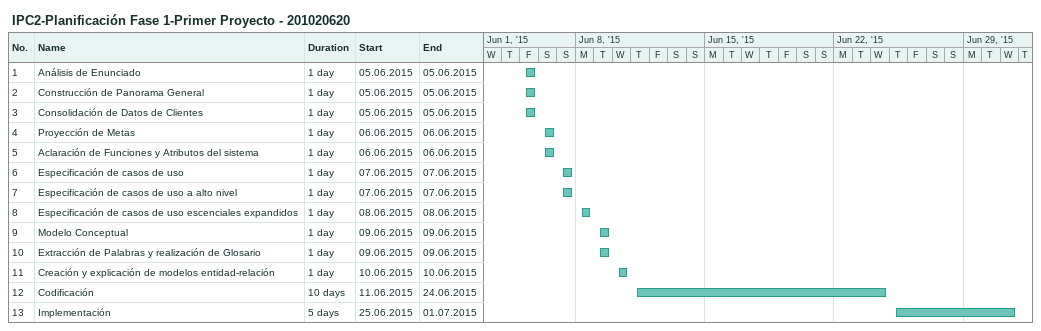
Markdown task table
IPC2-Planificación Fase 1-Primer Proyecto - 201020620

| ID | Task | Duration | Start | Finish |
|---|---|---|---|---|
| 1 | Análisis de Enunciado | 1d | 2015-06-05 | 2015-06-05 |
| 2 | Construcción de Panorama General | 1d | 2015-06-05 | 2015-06-05 |
| 3 | Consolidación de Datos de Clientes | 1d | 2015-06-05 | 2015-06-05 |
| 4 | Proyección de Metas | 1d | 2015-06-06 | 2015-06-06 |
| 5 | Aclaración de Funciones y Atributos del sistema | 1d | 2015-06-06 | 2015-06-06 |
| 6 | Especificación de casos de uso | 1d | 2015-06-07 | 2015-06-07 |
| 7 | Especificación de casos de uso a alto nivel | 1d | 2015-06-07 | 2015-06-07 |
| 8 | Especificación de casos de uso escenciales expandidos | 1d | 2015-06-08 | 2015-06-08 |
| 9 | Modelo Conceptual | 1d | 2015-06-09 | 2015-06-09 |
| 10 | Extracción de Palabras y realización de Glosario | 1d | 2015-06-09 | 2015-06-09 |
| 11 | Creación y explicación de modelos entidad-relación | 1d | 2015-06-10 | 2015-06-10 |
| 12 | Codificación | 10d | 2015-06-11 | 2015-06-24 |
| 13 | Implementación | 5d | 2015-06-25 | 2015-07-01 |
